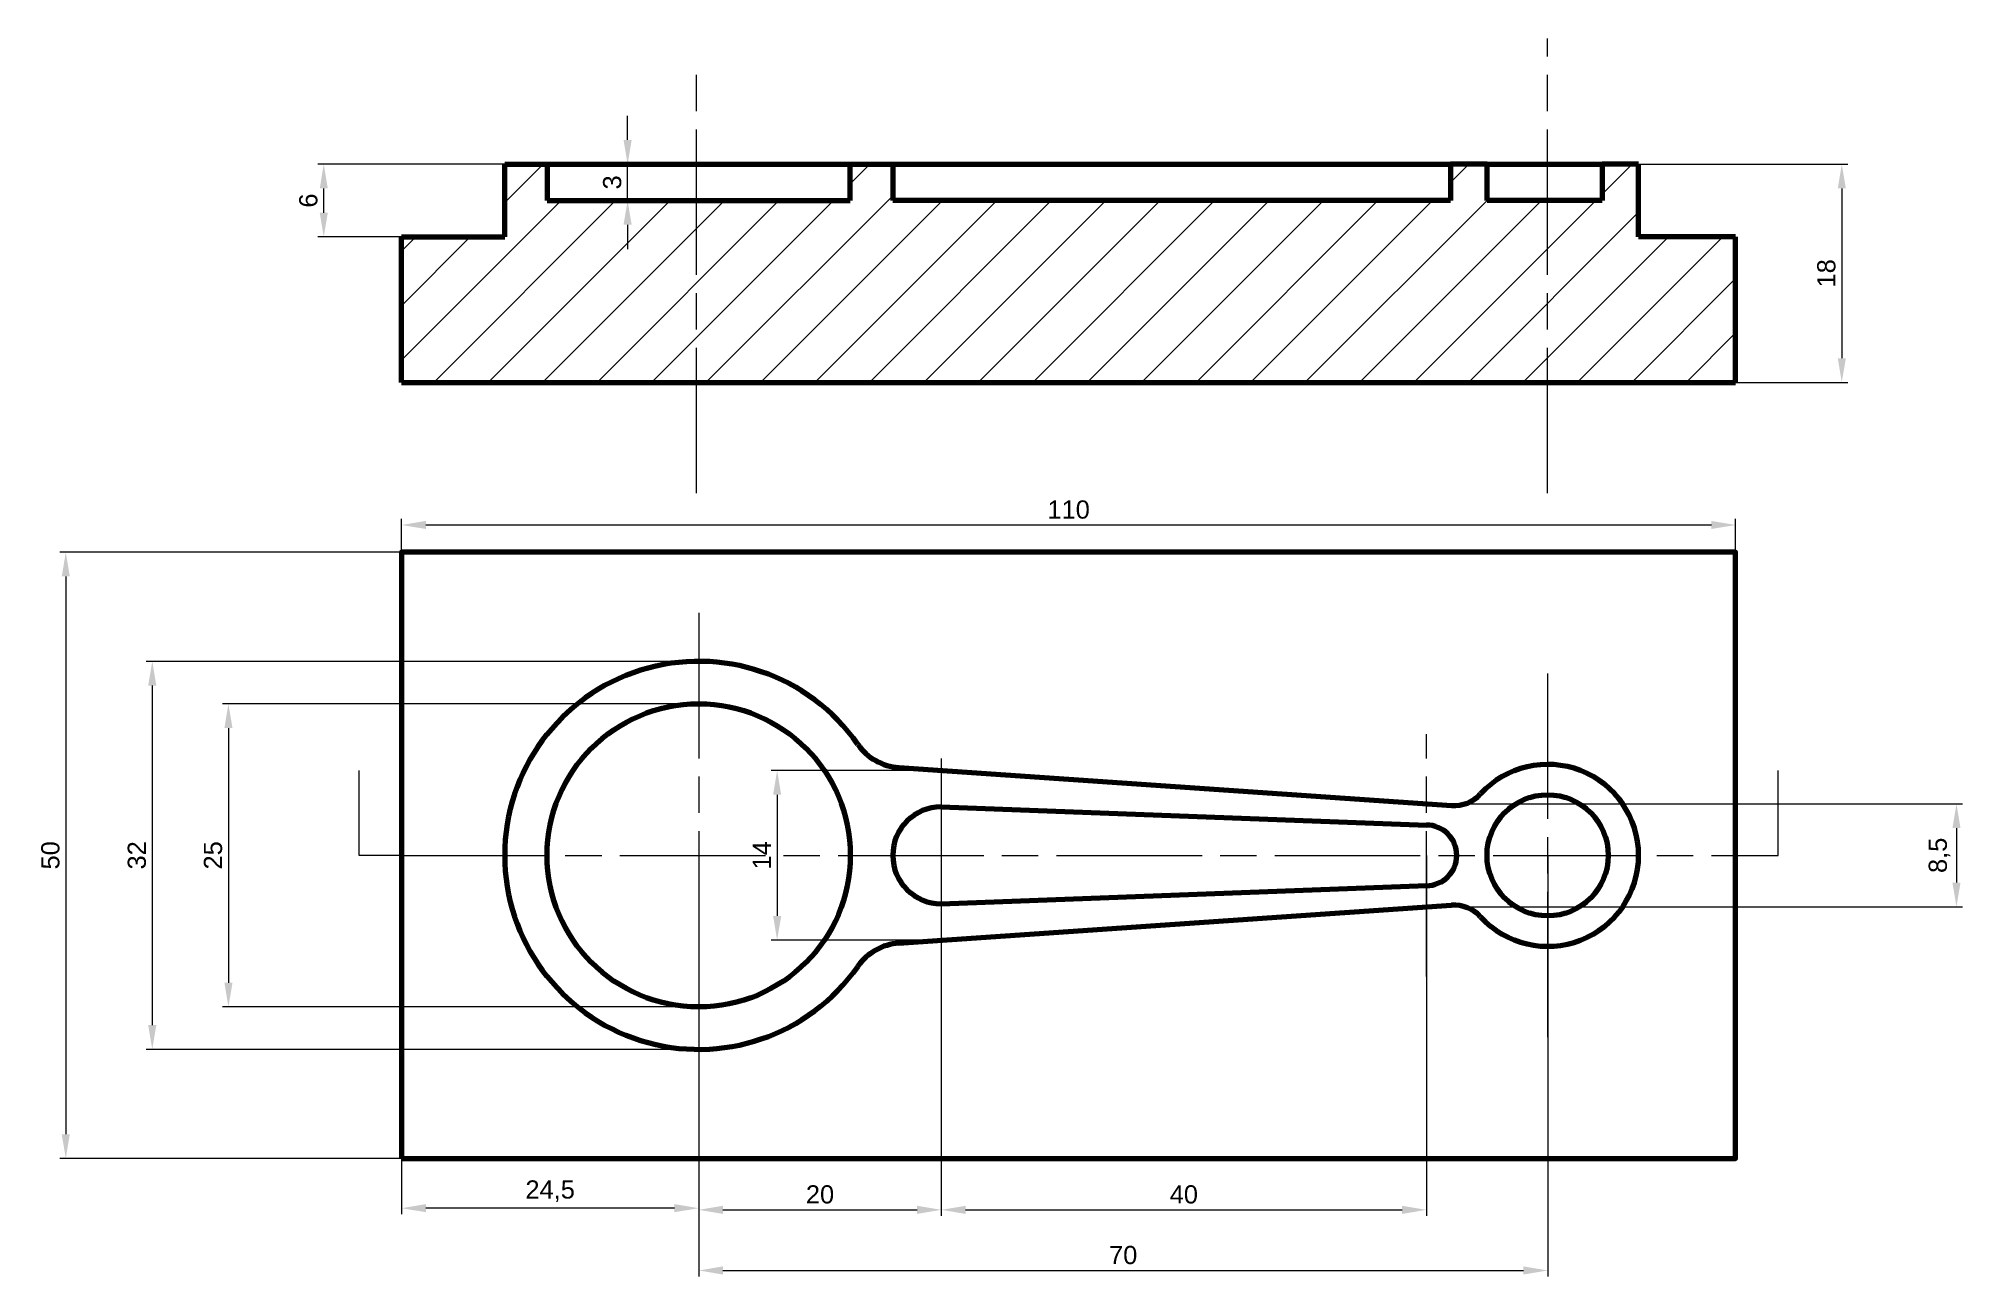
# Model space of a CAD drawing. Header units: millimetres. Extents: x -26 to 291, y -128 to 76.
import ezdxf

# ---------------------------------------------------------------- set-up
doc = ezdxf.new("R2010")
doc.units = ezdxf.units.MM
doc.linetypes.add('ACAD_ISO08W100', pattern=[36, 24, -3, 6, -3])
for name, color, linetype, lineweight in [('Contornos visibles', 1, 'Continuous', 100), ('Cortes', 6, 'Continuous', 20), ('Cotas', 5, 'Continuous', 20), ('Ejes', 3, 'ACAD_ISO08W100', 20)]:
    doc.layers.add(name, color=color, linetype=linetype, lineweight=lineweight)
doc.styles.get("Standard").update_dxf_attribs({"font": 'arial.ttf'})
doc.dimstyles.new('Info 2', dxfattribs={"dimscale": 0, "dimtxt": 3, "dimasz": 4, "dimexe": 1, "dimexo": 0, "dimgap": 1, "dimtad": 1, "dimtoh": 1, "dimlfac": 0.5, "dimtxsty": 'Standard', "dimcen": 0, "dimclrd": 256, "dimclre": 256, "dimclrt": 256, "dimadec": 1, "dimazin": 0, "dimtfac": 1, "dimtmove": 0, "dimatfit": 3, "dimfxl": 1, "dimlwd": -1, "dimlwe": -1, "dimarcsym": 0})

# ---------------------------------------------------------------- blocks, each defined once
blk = doc.blocks.new('*D3')
at = {"layer": 'Cotas', "transparency": 16777216}
for p, q in [((34.08, -58.5), (34.08, -117.7)), ((83.08, -58.5), (83.08, -117.7)), ((79.08, -116.7), (38.08, -116.7))]:
    blk.add_line(p, q, dxfattribs=at)
for points in [[(38.08, -116.03), (38.08, -117.36), (34.08, -116.7)], [(79.08, -116.03), (79.08, -117.36), (83.08, -116.7)]]:
    blk.add_solid(points, dxfattribs=at)
at = {"layer": 'Defpoints', "color": 0, "transparency": 16777216}
for p in [(34.08, -58.5), (83.08, -58.5), (34.08, -116.7)]:
    blk.add_point(p, dxfattribs=at)
at = {"layer": 'Cotas', "transparency": 16777216, "insert": (58.58, -113.89), "char_height": 3, "attachment_point": 5}
blk.add_mtext('24,5', dxfattribs=at)
blk = doc.blocks.new('*D4')
at = {"layer": 'Cotas', "transparency": 16777216}
for p, q in [((83.08, -58.5), (83.08, -117.97)), ((123.08, -58.5), (123.08, -117.97)), ((87.08, -116.97), (119.08, -116.97))]:
    blk.add_line(p, q, dxfattribs=at)
for points in [[(87.08, -116.3), (87.08, -117.64), (83.08, -116.97)], [(119.08, -116.3), (119.08, -117.64), (123.08, -116.97)]]:
    blk.add_solid(points, dxfattribs=at)
at = {"layer": 'Defpoints', "color": 0, "transparency": 16777216}
for p in [(83.08, -58.5), (123.08, -58.5), (123.08, -116.97)]:
    blk.add_point(p, dxfattribs=at)
at = {"layer": 'Cotas', "transparency": 16777216, "insert": (103.08, -114.44), "char_height": 3, "attachment_point": 5}
blk.add_mtext('20', dxfattribs=at)
blk = doc.blocks.new('*D5')
at = {"layer": 'Cotas', "transparency": 16777216}
for p, q in [((123.08, -58.5), (123.08, -117.97)), ((203.08, -58.5), (203.08, -117.97)), ((127.08, -116.97), (199.08, -116.97))]:
    blk.add_line(p, q, dxfattribs=at)
for points in [[(127.08, -116.3), (127.08, -117.64), (123.08, -116.97)], [(199.08, -116.3), (199.08, -117.64), (203.08, -116.97)]]:
    blk.add_solid(points, dxfattribs=at)
at = {"layer": 'Defpoints', "color": 0, "transparency": 16777216}
for p in [(123.08, -58.5), (203.08, -58.5), (203.08, -116.97)]:
    blk.add_point(p, dxfattribs=at)
at = {"layer": 'Cotas', "transparency": 16777216, "insert": (163.08, -114.44), "char_height": 3, "attachment_point": 5}
blk.add_mtext('40', dxfattribs=at)
blk = doc.blocks.new('*D6')
at = {"layer": 'Cotas', "transparency": 16777216}
for p, q in [((83.08, -58.5), (83.08, -127.97)), ((223.08, -58.5), (223.08, -127.97)), ((87.08, -126.97), (219.08, -126.97))]:
    blk.add_line(p, q, dxfattribs=at)
for points in [[(87.08, -126.3), (87.08, -127.64), (83.08, -126.97)], [(219.08, -126.3), (219.08, -127.64), (223.08, -126.97)]]:
    blk.add_solid(points, dxfattribs=at)
at = {"layer": 'Defpoints', "color": 0, "transparency": 16777216}
for p in [(83.08, -58.5), (223.08, -58.5), (223.08, -126.97)]:
    blk.add_point(p, dxfattribs=at)
at = {"layer": 'Cotas', "transparency": 16777216, "insert": (153.08, -124.44), "char_height": 3, "attachment_point": 5}
blk.add_mtext('70', dxfattribs=at)
blk = doc.blocks.new('*D8')
at = {"layer": 'Cotas', "transparency": 16777216}
for p, q in [((83.08, -26.5), (-8.04, -26.5)), ((-7.04, -30.5), (-7.04, -86.5)), ((83.08, -90.5), (-8.04, -90.5))]:
    blk.add_line(p, q, dxfattribs=at)
for points in [[(-7.71, -30.5), (-6.37, -30.5), (-7.04, -26.5)], [(-7.71, -86.5), (-6.37, -86.5), (-7.04, -90.5)]]:
    blk.add_solid(points, dxfattribs=at)
at = {"layer": 'Defpoints', "color": 0, "transparency": 16777216}
for p in [(83.08, -26.5), (-7.04, -90.5), (83.08, -90.5)]:
    blk.add_point(p, dxfattribs=at)
at = {"layer": 'Cotas', "transparency": 16777216, "insert": (-9.57, -58.5), "char_height": 3, "attachment_point": 5, "rotation": 90}
blk.add_mtext('32', dxfattribs=at)
blk = doc.blocks.new('*D12')
at = {"layer": 'Cotas', "transparency": 16777216}
for p, q in [((83.08, -33.5), (4.52, -33.5)), ((5.52, -37.5), (5.52, -79.5)), ((83.08, -83.5), (4.52, -83.5))]:
    blk.add_line(p, q, dxfattribs=at)
for points in [[(4.86, -37.5), (6.19, -37.5), (5.52, -33.5)], [(4.86, -79.5), (6.19, -79.5), (5.52, -83.5)]]:
    blk.add_solid(points, dxfattribs=at)
at = {"layer": 'Defpoints', "color": 0, "transparency": 16777216}
for p in [(83.08, -33.5), (5.52, -83.5), (83.08, -83.5)]:
    blk.add_point(p, dxfattribs=at)
at = {"layer": 'Cotas', "transparency": 16777216, "insert": (2.99, -58.5), "char_height": 3, "attachment_point": 5, "rotation": 90}
blk.add_mtext('25', dxfattribs=at)
blk = doc.blocks.new('*D13')
at = {"layer": 'Cotas', "transparency": 16777216}
for p, q in [((83.08, -8.5), (-22.3, -8.5)), ((-21.3, -12.5), (-21.3, -104.5)), ((83.08, -108.5), (-22.3, -108.5))]:
    blk.add_line(p, q, dxfattribs=at)
for points in [[(-21.97, -12.5), (-20.64, -12.5), (-21.3, -8.5)], [(-21.97, -104.5), (-20.64, -104.5), (-21.3, -108.5)]]:
    blk.add_solid(points, dxfattribs=at)
at = {"layer": 'Defpoints', "color": 0, "transparency": 16777216}
for p in [(83.08, -8.5), (-21.3, -108.5), (83.08, -108.5)]:
    blk.add_point(p, dxfattribs=at)
at = {"layer": 'Cotas', "transparency": 16777216, "insert": (-23.83, -58.5), "char_height": 3, "attachment_point": 5, "rotation": 90}
blk.add_mtext('50', dxfattribs=at)
blk = doc.blocks.new('*D14')
at = {"layer": 'Cotas', "transparency": 16777216}
for p, q in [((203.08, -50), (291.49, -50)), ((290.49, -54), (290.49, -63)), ((203.08, -67), (291.49, -67))]:
    blk.add_line(p, q, dxfattribs=at)
for points in [[(289.83, -54), (291.16, -54), (290.49, -50)], [(289.83, -63), (291.16, -63), (290.49, -67)]]:
    blk.add_solid(points, dxfattribs=at)
at = {"layer": 'Defpoints', "color": 0, "transparency": 16777216}
for p in [(203.08, -50), (203.08, -67), (290.49, -67)]:
    blk.add_point(p, dxfattribs=at)
at = {"layer": 'Cotas', "transparency": 16777216, "insert": (287.69, -58.5), "char_height": 3, "attachment_point": 5, "rotation": 90}
blk.add_mtext('8,5', dxfattribs=at)
blk = doc.blocks.new('*D15')
at = {"layer": 'Cotas', "transparency": 16777216}
for p, q in [((123.08, -44.5), (95.01, -44.5)), ((96.01, -48.5), (96.01, -68.5)), ((123.08, -72.5), (95.01, -72.5))]:
    blk.add_line(p, q, dxfattribs=at)
for points in [[(95.34, -48.5), (96.68, -48.5), (96.01, -44.5)], [(95.34, -68.5), (96.68, -68.5), (96.01, -72.5)]]:
    blk.add_solid(points, dxfattribs=at)
at = {"layer": 'Defpoints', "color": 0, "transparency": 16777216}
for p in [(123.08, -44.5), (96.01, -72.5), (123.08, -72.5)]:
    blk.add_point(p, dxfattribs=at)
at = {"layer": 'Cotas', "transparency": 16777216, "insert": (93.5, -58.5), "char_height": 3, "attachment_point": 5, "rotation": 90}
blk.add_mtext('14', dxfattribs=at)
blk = doc.blocks.new('*D16')
at = {"layer": 'Cotas', "transparency": 16777216}
for p, q in [((34.08, -8.5), (34.08, -3.01)), ((254.08, -8.5), (254.08, -3.01)), ((38.08, -4.01), (250.08, -4.01))]:
    blk.add_line(p, q, dxfattribs=at)
for points in [[(38.08, -3.34), (38.08, -4.67), (34.08, -4.01)], [(250.08, -3.34), (250.08, -4.67), (254.08, -4.01)]]:
    blk.add_solid(points, dxfattribs=at)
at = {"layer": 'Defpoints', "color": 0, "transparency": 16777216}
for p in [(254.08, -4.01), (34.08, -8.5), (254.08, -8.5)]:
    blk.add_point(p, dxfattribs=at)
at = {"layer": 'Cotas', "transparency": 16777216, "insert": (144.08, -1.48), "char_height": 3, "attachment_point": 5}
blk.add_mtext('110', dxfattribs=at)
blk = doc.blocks.new('*D17')
at = {"layer": 'Cotas', "transparency": 16777216}
for p, q in [((51.08, 55.5), (20.24, 55.5)), ((21.24, 47.5), (21.24, 51.5)), ((51.08, 43.5), (20.24, 43.5))]:
    blk.add_line(p, q, dxfattribs=at)
for points in [[(20.58, 51.5), (21.91, 51.5), (21.24, 55.5)], [(20.58, 47.5), (21.91, 47.5), (21.24, 43.5)]]:
    blk.add_solid(points, dxfattribs=at)
at = {"layer": 'Defpoints', "color": 0, "transparency": 16777216}
for p in [(21.24, 55.5), (51.08, 55.5), (51.08, 43.5)]:
    blk.add_point(p, dxfattribs=at)
at = {"layer": 'Cotas', "transparency": 16777216, "insert": (18.71, 49.5), "char_height": 3, "attachment_point": 5, "rotation": 90}
blk.add_mtext('6', dxfattribs=at)
blk = doc.blocks.new('*D19')
at = {"layer": 'Cotas', "transparency": 16777216}
for p, q in [((238.08, 55.5), (272.58, 55.5)), ((271.58, 51.5), (271.58, 23.5)), ((254.08, 19.5), (272.58, 19.5))]:
    blk.add_line(p, q, dxfattribs=at)
for points in [[(270.92, 51.5), (272.25, 51.5), (271.58, 55.5)], [(270.92, 23.5), (272.25, 23.5), (271.58, 19.5)]]:
    blk.add_solid(points, dxfattribs=at)
at = {"layer": 'Defpoints', "color": 0, "transparency": 16777216}
for p in [(238.08, 55.5), (254.08, 19.5), (271.58, 19.5)]:
    blk.add_point(p, dxfattribs=at)
at = {"layer": 'Cotas', "transparency": 16777216, "insert": (269.05, 37.5), "char_height": 3, "attachment_point": 5, "rotation": 90}
blk.add_mtext('18', dxfattribs=at)
blk = doc.blocks.new('*D20')
at = {"layer": 'Cotas', "transparency": 16777216}
for p, q in [((71.35, 59.5), (71.35, 63.5)), ((71.35, 55.5), (70.35, 55.5)), ((71.35, 49.5), (71.35, 55.5)), ((71.35, 49.5), (70.35, 49.5)), ((71.35, 45.5), (71.35, 41.5))]:
    blk.add_line(p, q, dxfattribs=at)
for points in [[(70.68, 59.5), (72.02, 59.5), (71.35, 55.5)], [(70.68, 45.5), (72.02, 45.5), (71.35, 49.5)]]:
    blk.add_solid(points, dxfattribs=at)
at = {"layer": 'Defpoints', "color": 0, "transparency": 16777216}
for p in [(71.35, 55.5), (71.35, 55.5), (71.35, 49.5)]:
    blk.add_point(p, dxfattribs=at)
at = {"layer": 'Cotas', "transparency": 16777216, "insert": (68.82, 52.5), "char_height": 3, "attachment_point": 5, "rotation": 90}
blk.add_mtext('3', dxfattribs=at)

msp = doc.modelspace()

# ---------------------------------------------------------------- hatches: boundary and pattern name
at = {"layer": 'Cortes'}
h = msp.add_hatch(dxfattribs=at)
h.set_pattern_fill('ANSI31', color=256, scale=2)
h.set_pattern_definition([(45, (34.076, -120.5004), (-4.49013, 4.49013), [])])
h.paths.add_polyline_path([(58.076, 49.5), (58.076, 55.5), (51.076, 55.5), (51.076, 43.5), (34.076, 43.5), (34.076, 19.5), (254.076, 19.5), (254.076, 43.5), (238.076, 43.5), (238.076, 55.5), (232.076, 55.5), (232.076, 49.5), (213.076, 49.5), (213.076, 55.5), (207.076, 55.5), (207.076, 49.5), (115.076, 49.5), (115.076, 55.5), (108.076, 55.5), (108.076, 49.5)])

# ---------------------------------------------------------------- linework, layer by layer
at = {"layer": 'Contornos visibles'}
for p, q in [((51.076, 43.5), (51.076, 55.5)), ((51.076, 55.5), (58.076, 55.5)), ((58.076, 55.5), (58.076, 49.5)), ((58.076, 55.5), (108.076, 55.5)), ((108.076, 49.5), (108.076, 55.5)), ((108.076, 55.5), (115.076, 55.5)), ((115.076, 55.5), (115.076, 49.5)), ((115.076, 55.5), (207.076, 55.5)), ((213.076, 55.5), (207.076, 55.5)), ((207.076, 55.5), (207.076, 49.5)), ((213.076, 49.5), (213.076, 55.5)), ((213.076, 55.5), (232.076, 55.5)), ((238.076, 55.5), (232.076, 55.5)), ((232.076, 55.5), (232.076, 49.5)), ((238.076, 43.5), (238.076, 55.5)), ((58.076, 49.5), (108.076, 49.5)), ((207.076, 49.5), (115.076, 49.5)), ((232.076, 49.5), (213.076, 49.5)), ((34.076, 19.5), (34.076, 43.5)), ((34.076, 43.5), (51.076, 43.5)), ((254.076, 43.5), (238.076, 43.5)), ((254.076, 19.5), (254.076, 43.5)), ((34.076, 19.5), (254.076, 19.5)), ((116.084, -44.02), (207.196, -50.284)), ((123.076, -50.5), (203.128, -53.5)), ((123.076, -66.5), (203.147, -63.5)), ((116.084, -72.981), (207.196, -66.717))]:
    msp.add_line(p, q, dxfattribs=at)
msp.add_lwpolyline([(34.076, -108.5), (254.076, -108.5), (254.076, -8.5), (34.076, -8.5)], close=True, dxfattribs=at)
for centre, radius in [((83.076, -58.5), 25), ((223.076, -58.5), 10)]:
    msp.add_circle(centre, radius, dxfattribs=at)
for centre, radius, start, end in [((83.076, -58.5), 32, 34.90261, 325.09739), ((116.701, -35.041), 9, 214.90261, 266.0671), ((223.076, -58.5), 15, 222.55646, 137.44354), ((123.076, -58.5), 8, 90, 270), ((207.607, -44.298), 6, 266.0671, 317.44354), ((203.076, -58.5), 5.002, 270, 90), ((207.607, -72.703), 6, 42.55646, 93.9329), ((116.701, -81.96), 9, 93.9329, 145.09739)]:
    msp.add_arc(centre, radius, start, end, dxfattribs=at)
at = {"layer": 'Cortes'}
for points in [[(34.076, -58.5), (27.076, -58.5), (27.076, -48.5), (27.076, -44.5)], [(254.076, -58.5), (261.076, -58.5), (261.076, -48.5), (261.076, -44.5)]]:
    msp.add_lwpolyline(points, dxfattribs=at)
at = {"layer": 'Ejes'}
for p, q in [((223.076, 1.236), (223.076, 76.236)), ((82.733, 1.236), (82.733, 73.236)), ((83.076, -18.5), (83.076, -98.5)), ((223.076, -28.5), (223.076, -88.5)), ((203.076, -78.5), (203.076, -38.5)), ((123.076, -42.5), (123.076, -76.5)), ((34.076, -58.5), (254.076, -58.5))]:
    msp.add_line(p, q, dxfattribs=at)

# ---------------------------------------------------------------- dimensions: what is measured, and where the dimension line sits
at = {"layer": 'Cotas'}
for base, p1, p2, picture, middle in [((71.349, 55.5), (71.349, 49.5), (71.349, 55.5), '*D20', (68.817, 52.5)), ((21.243, 55.5), (51.076, 43.5), (51.076, 55.5), '*D17', (18.711, 49.5)), ((271.585, 19.5), (238.076, 55.5), (254.076, 19.5), '*D19', (269.053, 37.5)), ((-21.303, -108.5), (83.076, -8.5), (83.076, -108.5), '*D13', (-23.835, -58.5)), ((-7.039, -90.5), (83.076, -26.5), (83.076, -90.5), '*D8', (-9.572, -58.5)), ((5.522, -83.5), (83.076, -33.5), (83.076, -83.5), '*D12', (2.99, -58.5)), ((96.009, -72.5), (123.076, -44.5), (123.076, -72.5), '*D15', (93.503, -58.5)), ((290.492, -67), (203.076, -50), (203.076, -67), '*D14', (287.689, -58.5))]:
    dim = msp.add_linear_dim(base=base, p1=p1, p2=p2, angle=90, dimstyle='Info 2', dxfattribs=at)
    dim.commit()
    dim.dimension.update_dxf_attribs({"geometry": picture, "text_midpoint": middle})
for base, p1, p2, picture, middle in [((254.076, -4.008), (34.076, -8.5), (254.076, -8.5), '*D16', (144.076, -4.008)), ((34.076, -116.698), (83.076, -58.5), (34.076, -58.5), '*D3', (58.576, -116.698)), ((123.076, -116.969), (83.076, -58.5), (123.076, -58.5), '*D4', (103.076, -116.969)), ((223.076, -126.969), (83.076, -58.5), (223.076, -58.5), '*D6', (153.076, -126.969)), ((203.076, -116.969), (123.076, -58.5), (203.076, -58.5), '*D5', (163.076, -116.969))]:
    dim = msp.add_linear_dim(base=base, p1=p1, p2=p2, dimstyle='Info 2', dxfattribs=at)
    dim.commit()
    dim.dimension.update_dxf_attribs({"geometry": picture, "text_midpoint": middle, "dimtype": 160})

doc.saveas('drawing.dxf')
